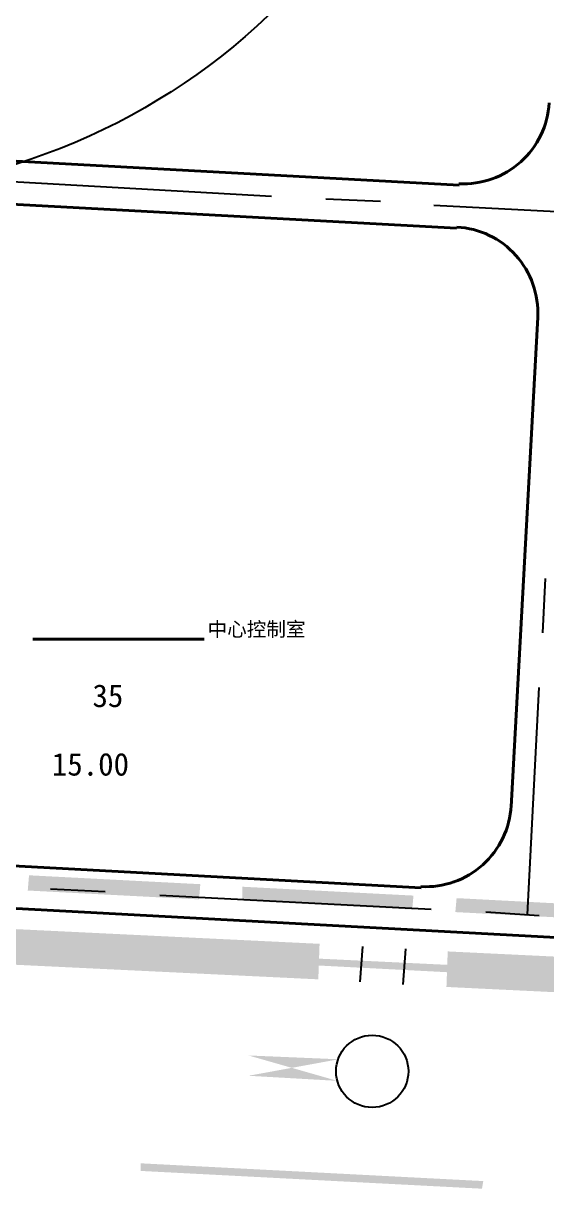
# Model space of a CAD drawing. Header units: metres. Extents: x 110 to 500, y 133 to 419.
# Drawn here: x 180.2 to 204.9, y 267.7 to 322.8 of the extents above; entities that cross this region are included whole.
import ezdxf

# ---------------------------------------------------------------- set-up
doc = ezdxf.new("R2010")
doc.units = ezdxf.units.M
for name, color, linetype in [('PDF_0', 7, 'Continuous'), ('PDF_0-道路边线', 7, 'Continuous'), ('PDF_0高压线', 7, 'Continuous'), ('PDF_PP-COM', 7, 'Continuous'), ('PDF_ROAD-CENT', 7, 'Continuous'), ('PDF_勘探点', 7, 'Continuous'), ('PDF_绿线', 7, 'Continuous')]:
    doc.layers.add(name, color=color, linetype=linetype)
doc.styles.add('CHINESE', font='宋体')

msp = doc.modelspace()

# ---------------------------------------------------------------- hatches: boundary and pattern name
at = {"layer": 'PDF_0'}
h = msp.add_hatch(color=7, dxfattribs=at)
h.paths.add_polyline_path([(185.96, 287.54), (185.96, 287.54), (186.14, 287.72), (186.14, 287.72), (199.4, 287), (199.4, 287), (199.64, 286.82), (199.64, 286.82), (200.72, 307.22), (200.72, 307.22), (200.48, 307.04), (200.48, 307.04), (187.22, 307.76), (187.22, 307.76), (187.04, 307.94), (187.04, 307.94)])
h.paths.add_polyline_path([(187.04, 307.94), (187.04, 307.94), (187.22, 307.76), (187.22, 307.76), (200.48, 307.04), (200.48, 307.04), (200.72, 307.22), (200.72, 307.22), (199.64, 286.82), (199.64, 286.82), (199.4, 287), (199.4, 287), (186.14, 287.72), (186.14, 287.72), (185.96, 287.54), (185.96, 287.54)])
for points in [[(180.38, 281.78), (188.48, 281.36), (188.54, 282.08), (180.44, 282.5)], [(190.52, 281.3), (198.56, 280.88), (198.62, 281.54), (190.52, 281.96)], [(200.6, 280.76), (208.7, 280.34), (208.7, 281), (200.66, 281.42)], [(177.92, 278.36), (194.12, 277.58), (194.18, 279.26), (178.04, 280.04)], [(200.18, 277.22), (216.32, 276.44), (216.44, 278.12), (200.24, 278.9)]]:
    msp.add_hatch(color=7, dxfattribs=at).paths.add_polyline_path(points)
at = {"layer": 'PDF_0高压线'}
h = msp.add_hatch(color=7, dxfattribs=at)
h.paths.add_polyline_path([(190.82, 273.02), (190.82, 273.02), (195.08, 273.8), (195.08, 273.8), (190.82, 273.98), (174.02, 274.88), (173.96, 273.86)])
h.paths.add_polyline_path([(173.96, 273.86), (174.02, 274.88), (190.82, 273.98), (190.82, 273.98), (195.02, 272.78), (190.82, 273.02), (190.82, 273.02)])
h = msp.add_hatch(color=7, dxfattribs=at)
h.paths.add_polyline_path([(215.24, 271.76), (215.24, 271.76), (219.5, 272.54), (219.5, 272.54), (215.24, 272.78), (198.44, 273.62), (198.38, 272.6)])
h.paths.add_polyline_path([(198.38, 272.6), (198.44, 273.62), (215.24, 272.78), (215.24, 272.78), (219.44, 271.52), (215.24, 271.76), (215.24, 271.76)])
at = {"layer": 'PDF_绿线'}
for points in [[(203.24, 277.76), (203.24, 278.12), (187.1, 278.9), (187.1, 278.6)], [(201.86, 267.68), (201.92, 268.04), (185.72, 268.88), (185.72, 268.52)]]:
    msp.add_hatch(color=7, dxfattribs=at).paths.add_polyline_path(points)

# ---------------------------------------------------------------- linework, layer by layer
at = {"layer": 'PDF_0', "color": 1}
for points in [[(196.1, 277.46), (196.22, 279.14)], [(198.14, 277.34), (198.26, 279.02)]]:
    msp.add_lwpolyline(points, dxfattribs=at)
at = {"layer": 'PDF_0-道路边线', "color": 3, "lineweight": 40}
for points in [[(200.78, 315.14), (146.36, 318.08)], [(146.24, 316.04), (200.66, 313.1)], [(203.24, 285.74), (204.5, 308.9)], [(198.98, 281.9), (144.56, 284.84)], [(275.78, 275.78), (130.52, 283.58)]]:
    msp.add_lwpolyline(points, dxfattribs=at)
for centre, start, end in [((200.99, 319.25), -93.0819, -3.0815), ((200.45, 309.11), -3.0817, 86.9187), ((199.19, 286.01), -93.0819, -3.0815)]:
    msp.add_arc(centre, 4.05, start, end, dxfattribs=at)
at = {"layer": 'PDF_0高压线', "color": 1}
msp.add_circle((196.67, 273.23), 1.71, dxfattribs=at)
at = {"layer": 'PDF_PP-COM', "color": 4}
msp.add_circle((170.81, 345.106), 30.334, dxfattribs=at)
at = {"layer": 'PDF_ROAD-CENT', "color": 6}
for points in [[(191.9, 314.6), (179.06, 315.32)], [(197.06, 314.36), (194.48, 314.48)], [(212.42, 313.52), (199.58, 314.18)], [(204.74, 293.96), (204.86, 296.54)], [(204.02, 280.64), (204.56, 291.38)], [(184.04, 281.72), (181.46, 281.84)], [(199.46, 280.88), (186.62, 281.54)], [(204.56, 280.58), (202.04, 280.76)]]:
    msp.add_lwpolyline(points, dxfattribs=at)
at = {"layer": 'PDF_勘探点', "color": 5, "lineweight": 40}
msp.add_lwpolyline([(180.62, 293.66), (188.72, 293.66)], dxfattribs=at)

# ---------------------------------------------------------------- texts
at = {"insert": (188.885, 293.726), "char_height": 0.679, "attachment_point": 7, "style": 'CHINESE'}
msp.add_mtext('中心控制室', dxfattribs=at)
at = {"color": 5, "char_height": 1.0728, "attachment_point": 7, "style": 'CHINESE'}
for s, insert in [('35', (183.44, 290.438)), ('15.00', (181.52, 287.198))]:
    msp.add_mtext(s, dxfattribs=dict(at, insert=insert))

doc.saveas('drawing.dxf')
